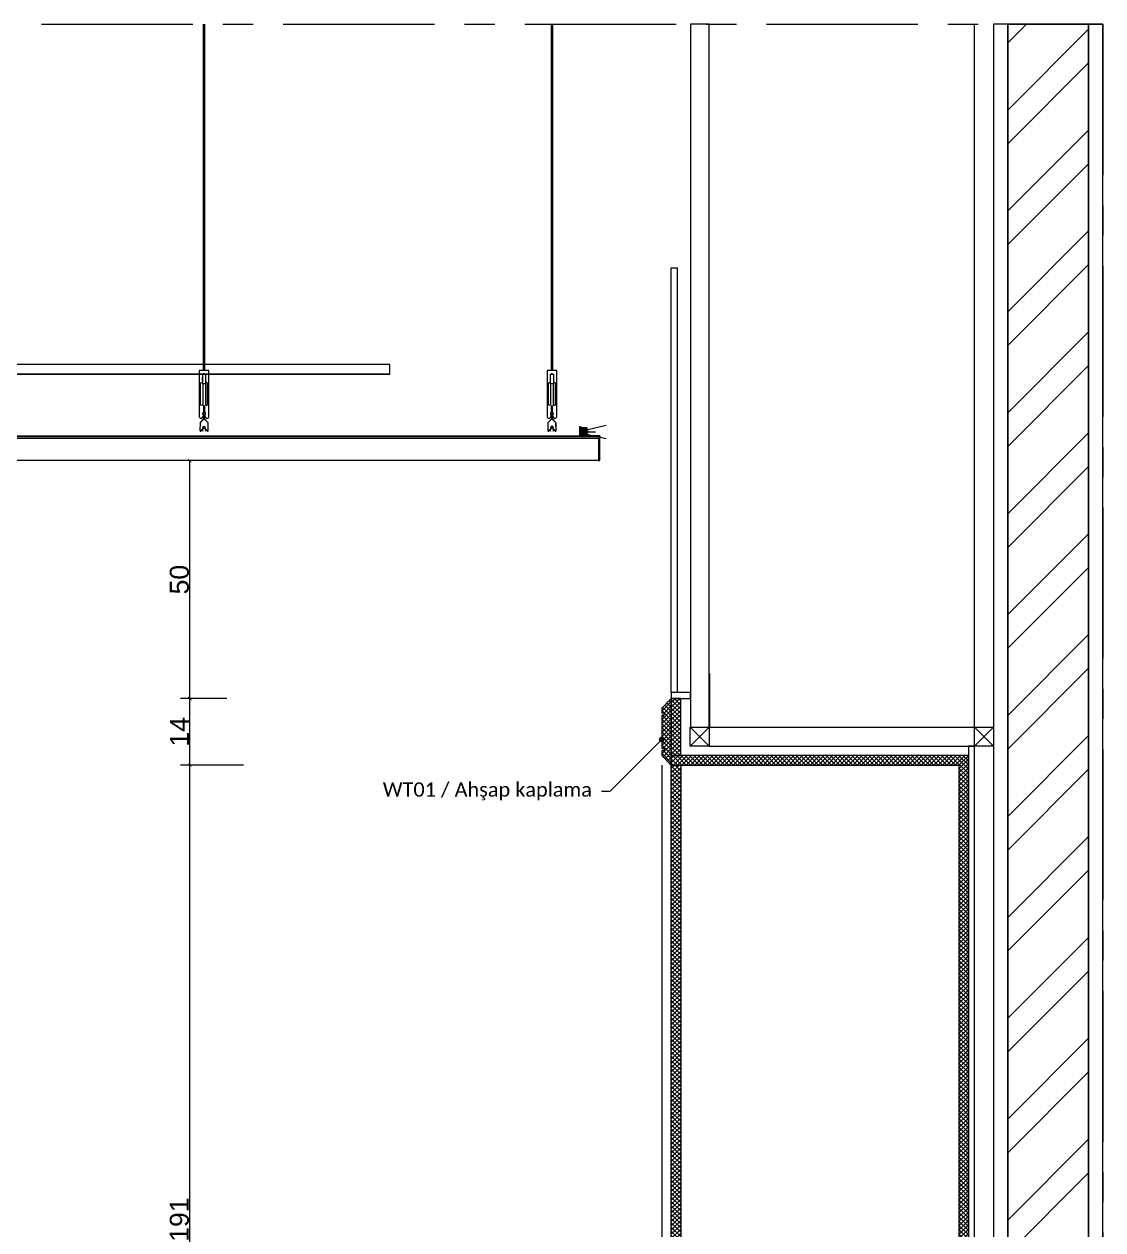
# Model space of a CAD drawing. Header units: millimetres. Extents: x 29001 to 40804, y -8833 to -5892.
# Drawn here: x 34730.2 to 34957, y -6916.8 to -6663.3 of the extents above; entities that cross this region are included whole.
import ezdxf
from ezdxf import colors
from ezdxf.entities.mleader import LeaderData, LeaderLine
from ezdxf.math import Vec2, Vec3

# ---------------------------------------------------------------- set-up
doc = ezdxf.new("R2010")
doc.units = ezdxf.units.MM
doc.linetypes.add('CENTER', pattern=[50.8, 31.75, -6.35, 6.35, -6.35])
doc.layers.get('0').update_dxf_attribs({"lineweight": 0})
doc.layers.get('Defpoints').update_dxf_attribs({"lineweight": 0})
for name, color, linetype, lineweight in [('Auto-Metal', 71, 'Continuous', 0), ('wipeout', 254, 'Continuous', 0), ('xxx_Auto_Duvar_Alcipan', 50, 'Continuous', 0), ('xxx_Auto_Elektrik', 30, 'Continuous', 0), ('xxx_Auto_Kaplama_Ahşap', 34, 'Continuous', 0), ('xxx_Auto_Kaplama_Ahşap Tarama', 16, 'Continuous', 0), ('xxx_Auto_Kaplama_Aluminyum', 133, 'Continuous', 0), ('xxx_Auto_Kaplama_Aluminyum Tarama', 135, 'Continuous', 0), ('xxx_Auto_Kaplama_Siva Sap', 253, 'Continuous', 0), ('xxx_Auto_Konstruksiyon_Metal Ince', 161, 'Continuous', 0), ('xxx_Auto_Olcu_Ic', 33, 'Continuous', 0), ('xxx_Auto_Yardimci_Aks', 30, 'CENTER', 0), ('xxx_Auto_Yardimci_Yazi', 7, 'Continuous', 0)]:
    doc.layers.add(name, color=color, linetype=linetype, lineweight=lineweight)
doc.layers.add('xxx_Auto_Duvar_Duvar Tarama', color=7, linetype='Continuous', lineweight=0, true_color=0x787878)
doc.styles.add('AUTOBAN', font='')
doc.styles.add('narrow', font='ARIALN.TTF', dxfattribs={"height": 4})
doc.styles.get('AUTOBAN').set_extended_font_data('Helvetica Normal Tr')
doc.dimstyles.new('AUTO_DIM_1-20', dxfattribs={"dimtxt": 4, "dimasz": 0.75, "dimexe": 2, "dimexo": 10, "dimgap": 0.2, "dimtad": 1, "dimdec": 0, "dimrnd": 0.5, "dimdsep": 46, "dimtxsty": 'AUTOBAN', "dimblk": 'ARCHTICK', "dimcen": 2, "dimclrd": 256, "dimclre": 256, "dimclrt": 256, "dimadec": 0, "dimazin": 0, "dimtfac": 1, "dimtdec": 0, "dimtix": 1, "dimtofl": 0, "dimtmove": 1, "dimatfit": 3, "dimfxl": 1, "dimtolj": 1, "dimtzin": 0, "dimlwd": -1, "dimlwe": -1, "dimarcsym": 0})

# ---------------------------------------------------------------- blocks, each defined once
blk = doc.blocks.new('5x5')
at = {"layer": 'xxx_Auto_Kaplama_Aluminyum'}
for p, q in [((5, 5), (0, 0)), ((5, 0), (0, 5))]:
    blk.add_line(p, q, dxfattribs=at)
blk.add_lwpolyline([(5, 0), (0, 0), (0, 5), (5, 5)], close=True, dxfattribs=at)
blk = doc.blocks.new('_Dot')
at = {"color": 0, "linetype": 'ByBlock', "lineweight": -2}
blk.add_line((-0.5, 0), (-1, 0), dxfattribs=at)
at = {"color": 0, "linetype": 'ByBlock', "const_width": 0.5}
blk.add_lwpolyline([(-0.25, 0, 1), (0.25, 0, 1)], format="xyb", close=True, dxfattribs=at)
blk = doc.blocks.new('_ArchTick')
at = {"color": 0, "linetype": 'ByBlock', "const_width": 0.15}
blk.add_lwpolyline([(-0.5, -0.5), (0.5, 0.5)], dxfattribs=at)
blk = doc.blocks.new('*D219')
at = {"layer": 'Defpoints', "color": 0, "transparency": 16777216}
for p in [(34765.08, -6819.07), (34786.33, -6819.07), (34780.79, -7010.16)]:
    blk.add_point(p, dxfattribs=at)
at = {"layer": 'xxx_Auto_Olcu_Ic', "transparency": 16777216}
for p, q in [((34776.33, -6819.07), (34763.08, -6819.07)), ((34765.08, -7010.16), (34765.08, -6819.07)), ((34770.79, -7010.16), (34763.08, -7010.16))]:
    blk.add_line(p, q, dxfattribs=at)
at = {"layer": 'xxx_Auto_Olcu_Ic', "transparency": 16777216, "xscale": 0.75, "yscale": 0.75, "zscale": 0.75}
for p, rotation in [((34765.08, -6819.07), 90), ((34765.08, -7010.16), 270)]:
    blk.add_blockref('_ArchTick', p, dxfattribs=dict(at, rotation=rotation))
at = {"layer": 'xxx_Auto_Olcu_Ic', "transparency": 16777216, "insert": (34762.88, -6914.62), "char_height": 4, "attachment_point": 5, "rotation": 90, "style": 'AUTOBAN'}
blk.add_mtext('\\A1;191', dxfattribs=at)
blk = doc.blocks.new('*D220')
at = {"layer": 'Defpoints', "color": 0, "transparency": 16777216}
for p in [(34765.08, -6805.08), (34782.84, -6805.08), (34786.33, -6819.07)]:
    blk.add_point(p, dxfattribs=at)
at = {"layer": 'xxx_Auto_Olcu_Ic', "transparency": 16777216}
for p, q in [((34772.84, -6805.08), (34763.08, -6805.08)), ((34765.08, -6819.07), (34765.08, -6805.08)), ((34776.33, -6819.07), (34763.08, -6819.07))]:
    blk.add_line(p, q, dxfattribs=at)
at = {"layer": 'xxx_Auto_Olcu_Ic', "transparency": 16777216, "xscale": 0.75, "yscale": 0.75, "zscale": 0.75}
for p, rotation in [((34765.08, -6805.08), 90), ((34765.08, -6819.07), 270)]:
    blk.add_blockref('_ArchTick', p, dxfattribs=dict(at, rotation=rotation))
at = {"layer": 'xxx_Auto_Olcu_Ic', "transparency": 16777216, "insert": (34762.88, -6812.07), "char_height": 4, "attachment_point": 5, "rotation": 90, "style": 'AUTOBAN'}
blk.add_mtext('\\A1;14', dxfattribs=at)
blk = doc.blocks.new('led lighting')
blk.add_wipeout([(-26541.81, -63384.27), (-26540.06, -63384.27), (-26540.06, -63385.52), (-26541.81, -63385.52)]).dxf.layer = 'wipeout'
at = {"layer": 'xxx_Auto_Elektrik', "ltscale": 100}
h = blk.add_hatch(dxfattribs=at)
h.set_pattern_fill('ANSI32', color=256, scale=0.02)
h.set_pattern_definition([(45, (-10392.74666, -20628.92017), (-0.1347038418, 0.1347038418), []), (45, (-10392.65686, -20628.92017), (-0.1347038418, 0.1347038418), [])])
h.paths.add_polyline_path([(-26541.81, -63384.27), (-26540.06, -63384.27), (-26540.06, -63385.52), (-26541.81, -63385.52)])
blk.add_lwpolyline([(-26541.81, -63384.27), (-26540.06, -63384.27), (-26540.06, -63385.52), (-26541.81, -63385.52)], close=True, dxfattribs=at)
for points in [[(-26541.81, -63385.52), (-26541.81, -63384.27)], [(-26540.06, -63384.27), (-26540.06, -63385.52)]]:
    blk.add_lwpolyline(points, dxfattribs=at)
blk.add_arc((-26540.93, -63385.52), 0.25, 180, 0, dxfattribs=at)
blk = doc.blocks.new('*D229')
at = {"layer": 'Defpoints', "color": 0, "transparency": 16777216}
for p in [(34765.08, -6755.07), (34782.84, -6755.07, 124.71), (34782.84, -6805.08)]:
    blk.add_point(p, dxfattribs=at)
at = {"layer": 'xxx_Auto_Olcu_Ic', "transparency": 16777216}
for p, q in [((34772.84, -6755.07), (34763.08, -6755.07)), ((34765.08, -6805.08), (34765.08, -6755.07)), ((34772.84, -6805.08), (34763.08, -6805.08))]:
    blk.add_line(p, q, dxfattribs=at)
at = {"layer": 'xxx_Auto_Olcu_Ic', "transparency": 16777216, "xscale": 0.75, "yscale": 0.75, "zscale": 0.75}
for p, rotation in [((34765.08, -6755.07), 90), ((34765.08, -6805.08), 270)]:
    blk.add_blockref('_ArchTick', p, dxfattribs=dict(at, rotation=rotation))
at = {"layer": 'xxx_Auto_Olcu_Ic', "transparency": 16777216, "insert": (34762.88, -6780.08), "char_height": 4, "attachment_point": 5, "rotation": 90, "style": 'AUTOBAN'}
blk.add_mtext('\\A1;50', dxfattribs=at)

msp = doc.modelspace()

# ---------------------------------------------------------------- hatches: boundary and pattern name
at = {"layer": 'xxx_Auto_Duvar_Duvar Tarama'}
h = msp.add_hatch(dxfattribs=at)
h.set_pattern_fill('ANSI32', color=256, scale=40, angle=180, style=0)
h.set_pattern_definition([(225, (-28185.558, -4707.677), (10.6066017, -10.6066017), []), (225, (-28192.629, -4707.677), (10.6066017, -10.6066017), [])])
h.paths.add_polyline_path([(34937, -7130.16), (34954, -7130.16), (34954, -6663.31), (34937, -6663.31)])
at = {"layer": 'xxx_Auto_Kaplama_Ahşap Tarama', "linetype": 'Continuous'}
h = msp.add_hatch(dxfattribs=at)
h.set_pattern_fill('ANSI37', color=256, scale=0.2)
h.set_pattern_definition([(45, (43798.79655, -22728.76326), (-0.449012806, 0.449012806), []), (135, (43798.79655, -22728.76326), (-0.449012806, -0.449012806), [])])
h.paths.add_polyline_path([(34866.28, -6805.07), (34864.28, -6807.07), (34864.28, -6808.07), (34864.78, -6808.07), (34864.78, -6808.57), (34864.28, -6808.57), (34864.27, -6815.57), (34864.78, -6815.57), (34864.78, -6816.07), (34864.28, -6816.07), (34864.28, -6817.07), (34866.28, -6819.07)])
h = msp.add_hatch(dxfattribs=at)
h.set_pattern_fill('ANSI37', color=256, scale=0.2)
h.set_pattern_definition([(315, (33875.1778, -7652.4924), (0.4490128, 0.4490128), []), (45, (33875.1778, -7652.4924), (-0.4490128, 0.4490128), [])])
h.paths.add_polyline_path([(34866.28, -6817.07), (34868.28, -6817.07), (34868.28, -6805.07), (34866.28, -6805.07)])
h = msp.add_hatch(dxfattribs=at)
h.set_pattern_fill('ANSI37', color=256, scale=0.2)
h.set_pattern_definition([(315, (33876.188, -7711.7032), (0.4490128, 0.4490128), []), (45, (33876.188, -7711.7032), (-0.4490128, 0.4490128), [])])
h.paths.add_polyline_path([(34866.28, -6819.07), (34926.75, -6819.07), (34928.75, -6817.07), (34866.28, -6817.07)])
h = msp.add_hatch(dxfattribs=at)
h.set_pattern_fill('ANSI37', color=256, scale=0.2)
h.set_pattern_definition([(315, (33787.64807, -7772.13454), (0.4490128, 0.4490128), []), (45, (33787.64807, -7772.13454), (-0.4490128, 0.4490128), [])])
h.paths.add_polyline_path([(34926.75, -7008.16), (34927.75, -7008.16), (34927.75, -7010.16), (34928.75, -7010.16), (34928.75, -6817.07), (34926.75, -6819.07)])
h = msp.add_hatch(dxfattribs=at)
h.set_pattern_fill('ANSI37', color=256, scale=0.2)
h.set_pattern_definition([(45, (-20983.8667, 39013.4811), (-0.449012806, 0.449012806), []), (135, (-20983.8667, 39013.4811), (-0.449012806, -0.449012806), [])])
h.paths.add_polyline_path([(34866.28, -6819.07), (34868.27, -6819.07), (34868.27, -7009.96), (34866.28, -7009.96)])
at = {"layer": 'xxx_Auto_Kaplama_Aluminyum Tarama', "linetype": 'Continuous'}
h = msp.add_hatch(color=256, dxfattribs=at)
h.dxf.hatch_style = 1
edge = h.paths.add_edge_path()
edge.add_arc((34768.08, -6745.18), 0.24, -70.6564, 92.4085, ccw=False)
edge.add_arc((34768.2, -6745.51), 0.11, 109.3177, 181)
edge.add_line((34768.09, -6745.52), (34768.1, -6746.26))
edge.add_arc((34768.21, -6746.26), 0.11, 181, 226)
edge.add_line((34768.13, -6746.34), (34768.84, -6747.07))
edge.add_arc((34768.8, -6747.11), 0.05, 1, 46, ccw=False)
edge.add_line((34768.85, -6747.11), (34768.88, -6748.76))
edge.add_arc((34768.83, -6748.76), 0.05, -133.8547, 1, ccw=False)
edge.add_line((34768.8, -6748.8), (34768.25, -6748.27))
edge.add_arc((34768.28, -6748.23), 0.05, 136, 226.1453, ccw=False)
edge.add_line((34768.25, -6748.2), (34768.38, -6748.06))
edge.add_line((34768.38, -6748.06), (34768.34, -6748.02))
edge.add_line((34768.34, -6748.02), (34768.21, -6748.16))
edge.add_arc((34768.28, -6748.23), 0.11, 136, 226.1453)
edge.add_line((34768.21, -6748.31), (34768.76, -6748.84))
edge.add_arc((34768.83, -6748.76), 0.11, 226.1453, 361)
edge.add_line((34768.94, -6748.76), (34768.91, -6747.11))
edge.add_arc((34768.8, -6747.11), 0.11, 1, 46)
edge.add_line((34768.88, -6747.03), (34768.17, -6746.3))
edge.add_arc((34768.21, -6746.26), 0.05, 181, 226, ccw=False)
edge.add_line((34768.16, -6746.26), (34768.15, -6745.52))
edge.add_arc((34768.2, -6745.51), 0.05, 109.3177, 181, ccw=False)
edge.add_arc((34768.08, -6745.18), 0.3, 289.33, 451.9383)
edge.add_arc((34768.06, -6745.18), 0.3, 88.0617, 250.67)
edge.add_arc((34767.94, -6745.51), 0.05, -1, 70.6823, ccw=False)
edge.add_line((34767.99, -6745.52), (34767.98, -6746.26))
edge.add_arc((34767.93, -6746.26), 0.05, 314, 359, ccw=False)
edge.add_line((34767.96, -6746.3), (34767.26, -6747.03))
edge.add_arc((34767.34, -6747.11), 0.11, 134, 179)
edge.add_line((34767.23, -6747.11), (34767.2, -6748.76))
edge.add_arc((34767.31, -6748.76), 0.11, 179, 313.8547)
edge.add_line((34767.38, -6748.84), (34767.93, -6748.31))
edge.add_arc((34767.85, -6748.23), 0.11, 313.8547, 404)
edge.add_line((34767.93, -6748.16), (34767.8, -6748.02))
edge.add_line((34767.8, -6748.02), (34767.76, -6748.06))
edge.add_line((34767.76, -6748.06), (34767.89, -6748.2))
edge.add_arc((34767.85, -6748.23), 0.05, -46.1453, 44, ccw=False)
edge.add_line((34767.89, -6748.27), (34767.34, -6748.8))
edge.add_arc((34767.31, -6748.76), 0.05, 179, 313.8547, ccw=False)
edge.add_line((34767.26, -6748.76), (34767.29, -6747.11))
edge.add_arc((34767.34, -6747.11), 0.05, 134, 179, ccw=False)
edge.add_line((34767.3, -6747.07), (34768.01, -6746.34))
edge.add_arc((34767.93, -6746.26), 0.11, 314, 359)
edge.add_line((34768.04, -6746.26), (34768.05, -6745.52))
edge.add_arc((34767.94, -6745.51), 0.11, 359, 430.6823)
edge.add_arc((34768.06, -6745.18), 0.24, 87.5915, 250.6564, ccw=False)
h = msp.add_hatch(color=256, dxfattribs=at)
h.dxf.hatch_style = 1
edge = h.paths.add_edge_path()
edge.add_arc((34841.2, -6745.18), 0.24, -70.6564, 92.4085, ccw=False)
edge.add_arc((34841.31, -6745.51), 0.11, 109.3177, 181)
edge.add_line((34841.2, -6745.52), (34841.22, -6746.26))
edge.add_arc((34841.33, -6746.26), 0.11, 181, 226)
edge.add_line((34841.25, -6746.34), (34841.95, -6747.07))
edge.add_arc((34841.92, -6747.11), 0.05, 1, 46, ccw=False)
edge.add_line((34841.97, -6747.11), (34842, -6748.76))
edge.add_arc((34841.95, -6748.76), 0.05, -133.8547, 1, ccw=False)
edge.add_line((34841.92, -6748.8), (34841.37, -6748.27))
edge.add_arc((34841.4, -6748.23), 0.05, 136, 226.1453, ccw=False)
edge.add_line((34841.37, -6748.2), (34841.5, -6748.06))
edge.add_line((34841.5, -6748.06), (34841.46, -6748.02))
edge.add_line((34841.46, -6748.02), (34841.32, -6748.16))
edge.add_arc((34841.4, -6748.23), 0.11, 136, 226.1453)
edge.add_line((34841.33, -6748.31), (34841.87, -6748.84))
edge.add_arc((34841.95, -6748.76), 0.11, 226.1453, 361)
edge.add_line((34842.06, -6748.76), (34842.03, -6747.11))
edge.add_arc((34841.92, -6747.11), 0.11, 1, 46)
edge.add_line((34842, -6747.03), (34841.29, -6746.3))
edge.add_arc((34841.33, -6746.26), 0.05, 181, 226, ccw=False)
edge.add_line((34841.28, -6746.26), (34841.26, -6745.52))
edge.add_arc((34841.31, -6745.51), 0.05, 109.3177, 181, ccw=False)
edge.add_arc((34841.2, -6745.18), 0.3, 289.33, 451.9383)
edge.add_arc((34841.18, -6745.18), 0.3, 88.0617, 250.67)
edge.add_arc((34841.06, -6745.51), 0.05, -1, 70.6823, ccw=False)
edge.add_line((34841.11, -6745.52), (34841.1, -6746.26))
edge.add_arc((34841.05, -6746.26), 0.05, 314, 359, ccw=False)
edge.add_line((34841.08, -6746.3), (34840.38, -6747.03))
edge.add_arc((34840.45, -6747.11), 0.11, 134, 179)
edge.add_line((34840.34, -6747.11), (34840.31, -6748.76))
edge.add_arc((34840.42, -6748.76), 0.11, 179, 313.8547)
edge.add_line((34840.5, -6748.84), (34841.05, -6748.31))
edge.add_arc((34840.97, -6748.23), 0.11, 313.8547, 404)
edge.add_line((34841.05, -6748.16), (34840.92, -6748.02))
edge.add_line((34840.92, -6748.02), (34840.88, -6748.06))
edge.add_line((34840.88, -6748.06), (34841.01, -6748.2))
edge.add_arc((34840.97, -6748.23), 0.05, -46.1453, 44, ccw=False)
edge.add_line((34841.01, -6748.27), (34840.46, -6748.8))
edge.add_arc((34840.42, -6748.76), 0.05, 179, 313.8547, ccw=False)
edge.add_line((34840.37, -6748.76), (34840.4, -6747.11))
edge.add_arc((34840.45, -6747.11), 0.05, 134, 179, ccw=False)
edge.add_line((34840.42, -6747.07), (34841.12, -6746.34))
edge.add_arc((34841.05, -6746.26), 0.11, 314, 359)
edge.add_line((34841.16, -6746.26), (34841.17, -6745.52))
edge.add_arc((34841.06, -6745.51), 0.11, 359, 430.6823)
edge.add_arc((34841.18, -6745.18), 0.24, 87.5915, 250.6564, ccw=False)

# ---------------------------------------------------------------- linework, layer by layer
at = {"elevation": 0}
msp.add_lwpolyline([(34937, -7130.16), (34954, -7130.16), (34954, -6663.31), (34937, -6663.31)], close=True, dxfattribs=at)
at = {"color": 240, "true_color": 0xed1f24, "elevation": 124.71}
for points in [[(34807.1, -6734.87), (34581.52, -6734.87)], [(34581.52, -6736.87), (34807.1, -6736.87), (34807.1, -6734.87), (34581.52, -6734.87)], [(34807.1, -6736.87), (34581.52, -6736.87)]]:
    msp.add_lwpolyline(points, dxfattribs=at)
at = {"layer": 'xxx_Auto_Duvar_Alcipan', "elevation": 133.54}
for points in [[(34866.28, -6803.82), (34866.28, -6714.57), (34867.53, -6714.57), (34867.51, -6803.82), (34866.28, -6803.82)], [(34866.28, -6803.82), (34866.28, -6714.57), (34867.53, -6714.57), (34867.51, -6803.82), (34866.28, -6803.82)], [(34870.28, -6803.82), (34867.51, -6803.82)], [(34870.28, -6803.82), (34867.51, -6803.82)]]:
    msp.add_lwpolyline(points, dxfattribs=at)
at = {"layer": 'xxx_Auto_Duvar_Alcipan'}
for points, elevation in [([(34866.28, -6805.07), (34870.28, -6805.07), (34870.28, -6803.82), (34866.28, -6803.82)], 0), ([(34866.28, -6805.07), (34870.28, -6805.07), (34870.28, -6803.82), (34866.28, -6803.82)], 0), ([(34928.75, -7106.16), (34930, -7106.16), (34930, -6815.07), (34928.75, -6815.07)], 0.02)]:
    msp.add_lwpolyline(points, close=True, dxfattribs=dict(at, elevation=elevation))
at = {"layer": 'xxx_Auto_Elektrik', "ltscale": 100, "elevation": 130.48}
for points in [[(34848.47, -6748.57), (34852.58, -6747.64)], [(34848.47, -6749.48), (34852.58, -6750.41)], [(34848.8, -6749.04), (34850.33, -6749.04)]]:
    msp.add_lwpolyline(points, dxfattribs=at)
at = {"layer": 'xxx_Auto_Kaplama_Ahşap', "linetype": 'Continuous', "elevation": 0}
for points in [[(34866.28, -6805.07), (34864.28, -6807.07), (34864.28, -6808.07), (34864.78, -6808.07), (34864.78, -6808.57), (34864.28, -6808.57), (34864.27, -6815.57), (34864.78, -6815.57), (34864.78, -6816.07), (34864.28, -6816.07), (34864.28, -6817.07), (34866.28, -6819.07)], [(34866.28, -6819.07), (34926.75, -6819.07), (34928.75, -6817.07), (34866.28, -6817.07)]]:
    msp.add_lwpolyline(points, close=True, dxfattribs=at)
at = {"layer": 'xxx_Auto_Kaplama_Ahşap', "elevation": 133.54}
msp.add_lwpolyline([(34866.28, -6805.07), (34868.28, -6805.07)], dxfattribs=at)
msp.add_lwpolyline([(34866.28, -6805.07), (34868.28, -6805.07)], dxfattribs=at)
at = {"layer": 'xxx_Auto_Kaplama_Ahşap'}
for points, elevation in [([(34866.28, -6817.07), (34868.28, -6817.07), (34868.28, -6805.07), (34866.28, -6805.07)], 0), ([(34926.75, -7008.16), (34927.75, -7008.16), (34927.75, -7010.16), (34928.75, -7010.16), (34928.75, -6817.07), (34926.75, -6819.07)], -3.7), ([(34866.28, -6819.07), (34868.27, -6819.07), (34868.27, -7009.96), (34866.28, -7009.96)], 0)]:
    msp.add_lwpolyline(points, close=True, dxfattribs=dict(at, elevation=elevation))
at = {"layer": 'xxx_Auto_Kaplama_Ahşap Tarama', "color": 8, "linetype": 'Continuous', "true_color": 0x827873, "elevation": -17.7}
msp.add_lwpolyline([(34864.27, -6819.06), (34864.27, -7010.16), (34866.27, -7010.16)], dxfattribs=at)
at = {"layer": 'xxx_Auto_Kaplama_Aluminyum', "linetype": 'Continuous', "elevation": 124.71}
for points in [[(34581.52, -6749.87), (34851.28, -6749.87), (34851.28, -6750.07)], [(34851.28, -6750.07), (34581.52, -6750.07)], [(34851.28, -6755.07), (34851.28, -6750.07), (34581.52, -6750.07)], [(34581.52, -6750.37), (34850.98, -6750.37), (34850.98, -6755.07), (34851.28, -6755.07)], [(34850.98, -6755.07), (34581.52, -6755.07)]]:
    msp.add_lwpolyline(points, dxfattribs=at)
at = {"layer": 'xxx_Auto_Kaplama_Aluminyum Tarama', "linetype": 'Continuous'}
for points, elevation in [([(34767.96, -6736.13), (34767.96, -6663.31)], 121.7), ([(34768.16, -6663.31), (34768.16, -6736.13), (34767.96, -6736.13)], 121.7), ([(34841.08, -6736.13), (34841.08, -6663.31)], 121.7), ([(34841.28, -6663.31), (34841.28, -6736.13), (34841.08, -6736.13)], 121.7), ([(34767.74, -6737.56), (34767.77, -6737.56)], 121.68), ([(34767.77, -6738.21), (34767.74, -6738.21), (34767.74, -6737.56)], 121.68), ([(34768.37, -6737.56), (34768.39, -6737.56), (34768.39, -6738.21), (34768.37, -6738.21)], 121.68), ([(34840.85, -6737.56), (34840.89, -6737.56)], 121.68), ([(34840.89, -6738.21), (34840.85, -6738.21), (34840.85, -6737.56)], 121.68), ([(34841.49, -6737.56), (34841.5, -6737.56), (34841.5, -6738.21), (34841.49, -6738.21)], 121.68)]:
    msp.add_lwpolyline(points, dxfattribs=dict(at, elevation=elevation))
at = {"layer": 'xxx_Auto_Kaplama_Aluminyum Tarama', "linetype": 'Continuous', "elevation": 121.68}
for points in [[(34768.18, -6745.48), (34768.19, -6745.67, 0.167021), (34768.23, -6745.79), (34768.44, -6746.06, 0.229855), (34768.6, -6746.13), (34768.76, -6746.13, 0.414214), (34769.06, -6745.83), (34769.06, -6745.18), (34769.06, -6736.13), (34767.06, -6736.13), (34767.06, -6745.18), (34767.06, -6745.83, 0.414214), (34767.36, -6746.13), (34767.52, -6746.13, 0.229879), (34767.68, -6746.06), (34767.89, -6745.79, 0.168308), (34767.94, -6745.66), (34767.94, -6745.48)], [(34841.3, -6745.48), (34841.3, -6745.67, 0.167021), (34841.35, -6745.79), (34841.56, -6746.06, 0.229855), (34841.72, -6746.13), (34841.88, -6746.13, 0.414214), (34842.18, -6745.83), (34842.18, -6745.18), (34842.18, -6736.13), (34840.18, -6736.13), (34840.18, -6745.18), (34840.18, -6745.83, 0.414214), (34840.48, -6746.13), (34840.64, -6746.13, 0.229879), (34840.8, -6746.06), (34841.01, -6745.79, 0.168308), (34841.05, -6745.66), (34841.05, -6745.48)], [(34767.78, -6738.89), (34767.78, -6743.23, -1), (34767.34, -6743.23), (34767.34, -6738.83, -0.860659), (34767.77, -6738.77)], [(34768.34, -6738.89), (34768.34, -6743.23, 1), (34768.78, -6743.23), (34768.78, -6738.83)], [(34768.78, -6738.83, 0.778201), (34768.37, -6738.73, 0.778201)], [(34840.9, -6738.89), (34840.9, -6743.23, -1), (34840.46, -6743.23), (34840.46, -6738.83, -0.860659), (34840.89, -6738.77)], [(34841.46, -6738.89), (34841.46, -6743.23, 1), (34841.9, -6743.23), (34841.9, -6738.83)], [(34841.9, -6738.83, 0.778201), (34841.49, -6738.73, 0.778201)], [(34768.18, -6745.48, 0.663996), (34768.19, -6744.88), (34768.19, -6743.66, 0.414214), (34768.06, -6743.53, 0.414214), (34767.94, -6743.66), (34767.94, -6744.73), (34767.94, -6744.88, 0.670877), (34767.94, -6745.48)], [(34841.3, -6745.48, 0.663996), (34841.3, -6744.88), (34841.3, -6743.66, 0.414214), (34841.18, -6743.53, 0.414214), (34841.05, -6743.66), (34841.05, -6744.73), (34841.05, -6744.88, 0.670877), (34841.05, -6745.48)]]:
    msp.add_lwpolyline(points, format="xyb", dxfattribs=at)
at = {"layer": 'xxx_Auto_Kaplama_Aluminyum Tarama', "linetype": 'Continuous', "elevation": 121.7}
for points in [[(34768.37, -6736.89), (34768.37, -6738.89), (34767.77, -6738.89), (34767.77, -6736.89)], [(34841.49, -6736.89), (34841.49, -6738.89), (34840.89, -6738.89), (34840.89, -6736.89)]]:
    msp.add_lwpolyline(points, close=True, dxfattribs=at)
for points in [[(34768.07, -6744.94, -0.862148), (34768.16, -6745.41, 0.323388), (34768.09, -6745.52), (34768.1, -6746.26, 0.198912), (34768.13, -6746.34), (34768.84, -6747.07, -0.198912), (34768.85, -6747.11), (34768.88, -6748.76, -0.667262), (34768.8, -6748.8), (34768.25, -6748.27, -0.414956), (34768.25, -6748.2), (34768.38, -6748.06), (34768.34, -6748.02), (34768.21, -6748.16, 0.414956), (34768.21, -6748.31), (34768.76, -6748.84, 0.667262), (34768.94, -6748.76), (34768.91, -6747.11, 0.198912), (34768.88, -6747.03), (34768.17, -6746.3, -0.198912), (34768.16, -6746.26), (34768.15, -6745.52, -0.323388), (34768.18, -6745.47, 0.858681), (34768.07, -6744.88, 0.858681), (34767.96, -6745.47, -0.323388), (34767.99, -6745.52), (34767.98, -6746.26, -0.198912), (34767.96, -6746.3), (34767.26, -6747.03, 0.198912), (34767.23, -6747.11), (34767.2, -6748.76, 0.667262), (34767.38, -6748.84), (34767.93, -6748.31, 0.414956), (34767.93, -6748.16), (34767.8, -6748.02), (34767.76, -6748.06), (34767.89, -6748.2, -0.414956), (34767.89, -6748.27), (34767.34, -6748.8, -0.667262), (34767.26, -6748.76), (34767.29, -6747.11, -0.198912), (34767.3, -6747.07), (34768.01, -6746.34, 0.198912), (34768.04, -6746.26), (34768.05, -6745.52, 0.323388), (34767.98, -6745.41, -0.862148)], [(34841.19, -6744.94, -0.862148), (34841.28, -6745.41, 0.323388), (34841.2, -6745.52), (34841.22, -6746.26, 0.198912), (34841.25, -6746.34), (34841.95, -6747.07, -0.198912), (34841.97, -6747.11), (34842, -6748.76, -0.667262), (34841.92, -6748.8), (34841.37, -6748.27, -0.414956), (34841.37, -6748.2), (34841.5, -6748.06), (34841.46, -6748.02), (34841.32, -6748.16, 0.414956), (34841.33, -6748.31), (34841.87, -6748.84, 0.667262), (34842.06, -6748.76), (34842.03, -6747.11, 0.198912), (34842, -6747.03), (34841.29, -6746.3, -0.198912), (34841.28, -6746.26), (34841.26, -6745.52, -0.323388), (34841.3, -6745.47, 0.858681), (34841.19, -6744.88, 0.858681), (34841.08, -6745.47, -0.323388), (34841.11, -6745.52), (34841.1, -6746.26, -0.198912), (34841.08, -6746.3), (34840.38, -6747.03, 0.198912), (34840.34, -6747.11), (34840.31, -6748.76, 0.667262), (34840.5, -6748.84), (34841.05, -6748.31, 0.414956), (34841.05, -6748.16), (34840.92, -6748.02), (34840.88, -6748.06), (34841.01, -6748.2, -0.414956), (34841.01, -6748.27), (34840.46, -6748.8, -0.667262), (34840.37, -6748.76), (34840.4, -6747.11, -0.198912), (34840.42, -6747.07), (34841.12, -6746.34, 0.198912), (34841.16, -6746.26), (34841.17, -6745.52, 0.323388), (34841.1, -6745.41, -0.862148)]]:
    msp.add_lwpolyline(points, format="xyb", close=True, dxfattribs=at)
at = {"layer": 'xxx_Auto_Kaplama_Aluminyum Tarama', "linetype": 'Continuous'}
for centre, radius, start, end in [((34768.06, -6736.94, 121.68), 0.165, 18.4199, 161.5801), ((34841.18, -6736.94, 121.68), 0.165, 18.4199, 161.5801), ((34768.07, -6748.66, 121.68), 0.35, 98.2132, 216.7908), ((34768.07, -6748.66, 121.68), 0.35, 98.2132, 216.7908), ((34768.02, -6748, 121.68), 0.15, 90, 270), ((34768.02, -6748, 121.68), 0.15, 90, 270), ((34768.12, -6748, 121.68), 0.15, 270, 90), ((34768.12, -6748, 121.68), 0.15, 270, 90), ((34768.07, -6748.66, 121.68), 0.35, 323.2092, 81.7868), ((34768.07, -6748.66, 121.68), 0.35, 323.2092, 81.7868), ((34841.19, -6748.66, 121.68), 0.35, 98.2132, 216.7908), ((34841.19, -6748.66, 121.68), 0.35, 98.2132, 216.7908), ((34841.14, -6748, 121.68), 0.15, 90, 270), ((34841.14, -6748, 121.68), 0.15, 90, 270), ((34841.24, -6748, 121.68), 0.15, 270, 90), ((34841.24, -6748, 121.68), 0.15, 270, 90), ((34841.19, -6748.66, 121.68), 0.35, 323.2092, 81.7868), ((34841.19, -6748.66, 121.68), 0.35, 323.2092, 81.7868)]:
    msp.add_arc(centre, radius, start, end, dxfattribs=at)
at = {"layer": 'xxx_Auto_Kaplama_Siva Sap', "elevation": 0}
for points in [[(34934, -7130.16), (34937, -7130.16), (34937, -6663.31), (34934, -6663.31)], [(34954, -7130.16), (34957, -7130.16), (34957, -6663.31), (34954, -6663.31)]]:
    msp.add_lwpolyline(points, close=True, dxfattribs=at)
at = {"layer": 'xxx_Auto_Konstruksiyon_Metal Ince', "linetype": 'Continuous', "elevation": 0}
msp.add_lwpolyline([(34870.28, -6811.07), (34874.27, -6811.07), (34874.27, -6663.31), (34870.28, -6663.31)], close=True, dxfattribs=at)
msp.add_lwpolyline([(34930, -7110.16), (34930, -6663.31)], dxfattribs=at)
at = {"layer": 'xxx_Auto_Konstruksiyon_Metal Ince'}
for points, elevation in [([(34874.28, -6799.82), (34874.28, -6811.07), (34930, -6811.07)], 0), ([(34874.27, -6815.07), (34930, -6815.07)], 116.83)]:
    msp.add_lwpolyline(points, dxfattribs=dict(at, elevation=elevation))
at = {"layer": 'xxx_Auto_Yardimci_Aks'}
msp.add_lwpolyline([(34581.52, -6663.31), (34957, -6663.31), (34957, -7170.23), (34581.52, -7170.23)], close=True, dxfattribs=at)

# ---------------------------------------------------------------- block references
at = {"layer": 'Auto-Metal', "xscale": 0.8, "yscale": 0.8, "zscale": 0.8, "rotation": 270}
for p in [(34870.27, -6811.07, 116.83), (34870.27, -6811.07, 116.83), (34930, -6811.07, 116.83)]:
    msp.add_blockref('5x5', p, dxfattribs=at)

# ---------------------------------------------------------------- dimensions: what is measured, and where the dimension line sits
at = {"layer": 'xxx_Auto_Olcu_Ic'}
for base, p1, p2, picture, middle in [((34765.08, -6755.07), (34782.84, -6805.08), (34782.84, -6755.07, 124.71), '*D229', (34762.88, -6780.08)), ((34765.08, -6805.08), (34786.33, -6819.07), (34782.84, -6805.08), '*D220', (34762.88, -6812.07)), ((34765.08, -6819.07), (34780.79, -7010.16), (34786.33, -6819.07), '*D219', (34762.88, -6914.62))]:
    dim = msp.add_linear_dim(base=base, p1=p1, p2=p2, angle=90, dimstyle='AUTO_DIM_1-20', dxfattribs=at)
    dim.commit()
    dim.dimension.update_dxf_attribs({"geometry": picture, "text_midpoint": middle})

# ---------------------------------------------------------------- leaders
at = {"layer": 'xxx_Auto_Yardimci_Yazi'}
ml = msp.add_multileader_mtext('Standard', dxfattribs=at)
ml.set_content('{\\fCalibri Light|b0|i0|c162|p34;WT01 / Ahşap kaplama}', color=256, style='narrow')
ml.set_leader_properties(color=256, linetype='ByLayer', lineweight=-1)
ml.set_arrow_properties(name='DOT')
ml.build(insert=Vec2(0, 0))
ml.multileader.update_dxf_attribs({"dogleg_length": 49.61, "arrow_head_size": 1.2})
ctx = ml.context
ctx.base_point, ctx.char_height, ctx.arrow_head_size, ctx.plane_origin = Vec3(34804.34, -6824.63, 0), 3, 1.2, Vec3(35211.34, -6726.39, 0)
ctx.text_align_type = 2
notes = []
notes.append((ctx, [(0, (1, 1, 0), (34853.39, -6824.63, 0), (-1, 0), 1.82, [(0, [(34864.27, -6813.67, 0)], 0, [])])]))
ctx.mtext.insert, ctx.mtext.width, ctx.mtext.defined_height, ctx.mtext.alignment, ctx.mtext.flow_direction = Vec3(34849.58, -6822.7, 0), 186.3768, 39.78, 3, 5
for ctx, leaders in notes:
    for number, flags, end, landing, length, lines in leaders:
        leader = LeaderData()
        leader.index, (leader.has_last_leader_line, leader.has_dogleg_vector, leader.attachment_direction) = number, flags
        leader.last_leader_point, leader.dogleg_vector, leader.dogleg_length = Vec3(end), Vec3(landing), length
        for number, points, colour, breaks in lines:
            line = LeaderLine()
            line.index, line.vertices, line.color, line.breaks = number, Vec3.list(points), colors.encode_raw_color(colour), breaks
            leader.lines.append(line)
        ctx.leaders.append(leader)

# ---------------------------------------------------------------- next in the draw order: block references
at = {"layer": 'xxx_Auto_Elektrik', "rotation": 90}
msp.add_blockref('led lighting', (-28536.99, 19791.93, 130.48), dxfattribs=at)

# ---------------------------------------------------------------- next in the draw order: linework, layer by layer
at = {"layer": 'xxx_Auto_Kaplama_Aluminyum', "linetype": 'Continuous', "elevation": 130.48}
for points in [[(34851.28, -6750.07), (34847.08, -6750.07), (34847.08, -6747.87)], [(34847.08, -6747.87), (34847.28, -6747.87)], [(34851.28, -6749.87), (34847.28, -6749.87), (34847.28, -6747.87)]]:
    msp.add_lwpolyline(points, dxfattribs=at)

doc.saveas('drawing.dxf')
